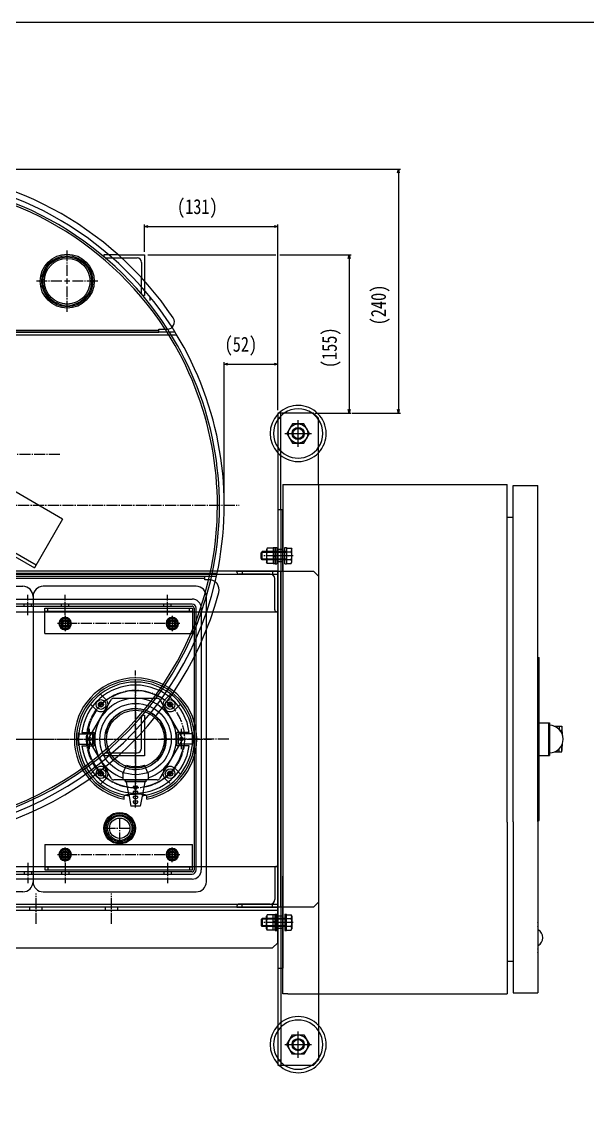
# Model space of a CAD drawing. Units: millimetres at full size. Extents: x -5218 to 5218, y -4308 to 3712.
# Drawn here: x -3191 to -2636, y 1910 to 2994 of the extents above; entities that cross this region are included whole.
import ezdxf
from ezdxf.enums import TextEntityAlignment as Align

# ---------------------------------------------------------------- set-up
doc = ezdxf.new("R2010")
doc.units = ezdxf.units.MM
doc.header["$LTSCALE"] = 1.2
doc.linetypes.add('CHAIN2', pattern=[12, 9, -1, 1, -1])
for name, color, linetype, lineweight in [('0-0_Defpoints', 3, 'Continuous', 9), ('0-1_01_外形線', 134, 'Continuous', 9), ('0-2_03_かくれ線', 5, 'Continuous', 9), ('0-3_04_中心線', 4, 'CHAIN2', 9), ('0-4_02_細線', 6, 'Continuous', 9), ('0-C_07_寸法線', 3, 'Continuous', 9)]:
    doc.layers.add(name, color=color, linetype=linetype, lineweight=lineweight)
doc.styles.add('ＭＳ ゴシック', font='')
doc.styles.get('ＭＳ ゴシック').set_extended_font_data('MS Gothic')

# ---------------------------------------------------------------- blocks, each defined once
blk = doc.blocks.new('U358')
at = {"layer": '0-3_04_中心線'}
for p, q in [((0, 2.4), (0, 12.968)), ((-12.968, 0), (-2.4, 0)), ((2.4, 0), (12.968, 0)), ((0, -12.968), (0, -2.4))]:
    blk.add_line(p, q, dxfattribs=at)
at = {"layer": '0-3_04_中心線', "linetype": 'Continuous'}
for p, q in [((-1.2, 0), (1.2, 0)), ((0, -1.2), (0, 1.2))]:
    blk.add_line(p, q, dxfattribs=at)
blk = doc.blocks.new('U359')
at = {"layer": '0-3_04_中心線'}
for p, q in [((0, 2.4), (0, 12.968)), ((-12.968, 0), (-2.4, 0)), ((2.4, 0), (12.968, 0)), ((0, -12.968), (0, -2.4))]:
    blk.add_line(p, q, dxfattribs=at)
at = {"layer": '0-3_04_中心線', "linetype": 'Continuous'}
for p, q in [((-1.2, 0), (1.2, 0)), ((0, -1.2), (0, 1.2))]:
    blk.add_line(p, q, dxfattribs=at)
blk = doc.blocks.new('U356')
at = {"layer": '0-3_04_中心線'}
for p, q in [((-9.5, 0), (-1.2, 0)), ((0, 1.2), (0, 9.5)), ((1.2, 0), (9.5, 0)), ((0, -9.5), (0, -1.2))]:
    blk.add_line(p, q, dxfattribs=at)
at = {"layer": '0-3_04_中心線', "linetype": 'Continuous'}
for p, q in [((-0.6, 0), (0.6, 0)), ((0, -0.6), (0, 0.6))]:
    blk.add_line(p, q, dxfattribs=at)
blk = doc.blocks.new('U357')
at = {"layer": '0-3_04_中心線'}
for p, q in [((-9.5, 0), (-1.2, 0)), ((0, 1.2), (0, 9.5)), ((1.2, 0), (9.5, 0)), ((0, -9.5), (0, -1.2))]:
    blk.add_line(p, q, dxfattribs=at)
at = {"layer": '0-3_04_中心線', "linetype": 'Continuous'}
for p, q in [((-0.6, 0), (0.6, 0)), ((0, -0.6), (0, 0.6))]:
    blk.add_line(p, q, dxfattribs=at)
blk = doc.blocks.new('U430')
at = {"layer": '0-3_04_中心線'}
for p, q in [((0, 5.3), (0, 30)), ((-30, 0), (-5.3, 0)), ((5.3, 0), (30, 0)), ((0, -30), (0, -5.3))]:
    blk.add_line(p, q, dxfattribs=at)
at = {"layer": '0-3_04_中心線', "linetype": 'Continuous'}
for p, q in [((-2.65, 0), (2.65, 0)), ((0, -2.65), (0, 2.65))]:
    blk.add_line(p, q, dxfattribs=at)
blk = doc.blocks.new('U429')
at = {"layer": '0-3_04_中心線'}
for p, q in [((0, 5.3), (0, 30)), ((-30, 0), (-5.3, 0)), ((5.3, 0), (30, 0)), ((0, -30), (0, -5.3))]:
    blk.add_line(p, q, dxfattribs=at)
at = {"layer": '0-3_04_中心線', "linetype": 'Continuous'}
for p, q in [((-2.65, 0), (2.65, 0)), ((0, -2.65), (0, 2.65))]:
    blk.add_line(p, q, dxfattribs=at)
blk = doc.blocks.new('_Open30')
at = {"layer": '0-C_07_寸法線'}
blk.add_line((0, 0), (-1, 0), dxfattribs=at)
blk.add_lwpolyline([(-1, 0.2679), (0, 0), (-1, -0.2679)], dxfattribs=at)

msp = doc.modelspace()

# ---------------------------------------------------------------- linework, layer by layer
at = {"layer": '0-0_Defpoints'}
msp.add_lwpolyline([(-863.131, -64.453), (-5217.573, -64.453), (-5217.573, 2993.589), (-863.131, 2993.589)], close=True, dxfattribs=at)
at = {"layer": '0-1_01_外形線'}
for p, q in [((-3093.84, 2762.142), (-3078.59, 2762.142)), ((-3074.09, 2757.642), (-3074.09, 2742.524)), ((-3041.219, 2689.194), (-3592.856, 2689.194)), ((-3039.393, 2686.194), (-3594.683, 2686.194)), ((-2940.538, 2609.692), (-2940.538, 2514.692)), ((-2905.538, 2609.692), (-2940.538, 2609.692)), ((-2940.538, 2604.692), (-2937.538, 2604.692)), ((-2937.538, 2514.692), (-2937.538, 2609.692)), ((-2905.538, 2609.692), (-2900.538, 2604.692)), ((-2900.538, 2539.692), (-2900.538, 2604.692)), ((-2935.538, 2539.692), (-2935.538, 2155.026)), ((-2935.538, 2539.692), (-2925.538, 2539.692)), ((-2925.538, 2539.692), (-2760.038, 2539.692)), ((-2760.038, 2539.692), (-2715.539, 2539.692)), ((-2715.539, 2208.232), (-2715.539, 2539.692)), ((-2709.539, 2538.692), (-2685.539, 2538.692)), ((-2709.539, 2208.337), (-2709.539, 2538.692)), ((-2685.539, 2208.756), (-2685.539, 2538.692)), ((-2940.538, 2514.692), (-2940.538, 2454.692)), ((-2715.539, 2507.692), (-2709.539, 2507.692)), ((-2956.618, 2472.792), (-2956.918, 2472.492)), ((-2956.918, 2466.892), (-2956.918, 2472.492)), ((-2955.718, 2473.692), (-2956.618, 2472.792)), ((-2955.718, 2465.692), (-2955.718, 2473.692)), ((-2951.618, 2473.692), (-2955.718, 2473.692)), ((-2951.618, 2475.942), (-2951.618, 2463.442)), ((-2945.118, 2473.445), (-2950.893, 2473.445)), ((-2945.118, 2477.392), (-2945.118, 2469.364)), ((-2943.118, 2477.392), (-2945.118, 2477.392)), ((-2945.118, 2477.198), (-2945.118, 2462.187)), ((-2943.118, 2461.692), (-2943.118, 2477.692)), ((-2943.118, 2477.692), (-2941.518, 2477.692)), ((-2943.118, 2477.392), (-2943.118, 2470.092)), ((-2941.518, 2477.692), (-2941.518, 2461.692)), ((-2956.618, 2466.592), (-2956.918, 2466.892)), ((-2955.718, 2465.692), (-2956.618, 2466.592)), ((-2951.618, 2465.692), (-2955.718, 2465.692)), ((-2945.118, 2465.94), (-2950.893, 2465.94)), ((-2943.118, 2470.092), (-2945.118, 2469.364)), ((-2943.118, 2469.292), (-2945.118, 2468.564)), ((-2945.118, 2468.564), (-2945.118, 2461.992)), ((-2945.118, 2461.992), (-2943.118, 2461.992)), ((-2943.118, 2469.292), (-2943.118, 2461.992)), ((-2943.118, 2461.692), (-2941.518, 2461.692)), ((-3740.538, 2451.692), (-2940.538, 2451.692)), ((-2945.538, 2454.692), (-2945.538, 2451.692)), ((-3745.538, 2439.692), (-3190.538, 2439.692)), ((-3020.538, 2439.692), (-3170.538, 2439.692)), ((-3180.538, 2429.692), (-3180.538, 2149.693)), ((-3180.538, 2429.692), (-3180.538, 2149.693)), ((-3010.538, 2149.693), (-3010.538, 2429.692)), ((-3151.925, 2408.192), (-3154.812, 2403.192)), ((-3146.151, 2408.192), (-3151.925, 2408.192)), ((-3143.265, 2403.192), (-3146.151, 2408.192)), ((-3046.925, 2408.192), (-3049.812, 2403.192)), ((-3041.152, 2408.192), (-3046.925, 2408.192)), ((-3038.265, 2403.192), (-3041.152, 2408.192)), ((-3149.263, 2398.192), (-3149.263, 2397.096)), ((-3148.813, 2398.192), (-3148.813, 2397.096)), ((-3146.151, 2398.192), (-3143.265, 2403.192)), ((-3044.263, 2398.192), (-3044.263, 2397.096)), ((-3043.813, 2398.192), (-3043.813, 2397.096)), ((-3041.152, 2398.192), (-3038.265, 2403.192)), ((-2685.539, 2369.692), (-2684.039, 2369.692)), ((-2684.039, 2209.693), (-2684.039, 2369.692)), ((-2684.039, 2305.692), (-2674.039, 2305.692)), ((-2675.039, 2305.692), (-2675.039, 2273.692)), ((-2674.039, 2305.692), (-2674.039, 2273.692)), ((-2669.427, 2302.38), (-2664.532, 2302.38)), ((-2664.532, 2302.38), (-2664.532, 2299.278)), ((-2663.693, 2298.365), (-2662.039, 2298.365)), ((-3136.317, 2294.692), (-3122.038, 2294.692)), ((-3136.219, 2295.692), (-3135.538, 2295.692)), ((-3132.638, 2296.192), (-3120.538, 2296.192)), ((-3122.038, 2284.692), (-3122.038, 2294.692)), ((-3120.538, 2283.192), (-3120.538, 2296.192)), ((-3027.438, 2296.192), (-3039.538, 2296.192)), ((-3039.538, 2283.192), (-3039.538, 2296.192)), ((-3038.038, 2284.692), (-3038.038, 2294.692)), ((-3023.76, 2294.692), (-3038.038, 2294.692)), ((-3023.858, 2295.692), (-3024.538, 2295.692)), ((-3136.317, 2284.692), (-3122.038, 2284.692)), ((-3136.219, 2283.692), (-3135.538, 2283.692)), ((-3132.638, 2283.192), (-3120.538, 2283.192)), ((-3027.438, 2283.192), (-3039.538, 2283.192)), ((-3023.76, 2284.692), (-3038.038, 2284.692)), ((-3023.858, 2283.692), (-3024.538, 2283.692)), ((-2669.427, 2277.005), (-2662.039, 2277.005)), ((-2664.532, 2277.005), (-2664.532, 2280.107)), ((-2662.039, 2277.005), (-2662.039, 2283.508)), ((-2684.039, 2273.692), (-2674.039, 2273.692)), ((-3091.038, 2230.709), (-3091.038, 2233.709)), ((-3087.038, 2235.323), (-3087.038, 2234.132)), ((-3086.727, 2235.364), (-3084.538, 2223.693)), ((-3077.628, 2233.41), (-3082.448, 2233.41)), ((-3073.35, 2235.364), (-3075.538, 2223.693)), ((-3073.038, 2235.323), (-3073.038, 2234.132)), ((-3069.038, 2230.709), (-3069.038, 2233.709)), ((-3075.538, 2223.693), (-3084.538, 2223.693)), ((-3077.628, 2228.59), (-3082.448, 2228.59)), ((-2715.539, 2208.232), (-2715.539, 2039.693)), ((-2709.539, 2208.337), (-2709.539, 2040.693)), ((-2685.539, 2209.693), (-2684.039, 2209.693)), ((-2685.539, 2208.756), (-2685.539, 2040.693)), ((-3151.925, 2181.193), (-3154.812, 2176.193)), ((-3146.151, 2181.193), (-3151.925, 2181.193)), ((-3143.265, 2176.193), (-3146.151, 2181.193)), ((-3046.925, 2181.193), (-3049.812, 2176.193)), ((-3041.152, 2181.193), (-3046.925, 2181.193)), ((-3038.265, 2176.193), (-3041.152, 2181.193)), ((-3149.263, 2171.193), (-3149.263, 2170.097)), ((-3148.813, 2171.193), (-3148.813, 2170.097)), ((-3146.151, 2171.193), (-3143.265, 2176.193)), ((-3044.263, 2171.193), (-3044.263, 2170.097)), ((-3043.813, 2171.193), (-3043.813, 2170.097)), ((-3041.152, 2171.193), (-3038.265, 2176.193)), ((-2935.538, 2039.693), (-2935.538, 2155.026)), ((-3170.538, 2139.693), (-3020.538, 2139.693)), ((-3740.538, 2127.693), (-2940.538, 2127.693)), ((-2945.538, 2124.693), (-2945.538, 2127.693)), ((-2940.538, 2124.693), (-2940.538, 2064.693)), ((-2935.538, 2124.693), (-2935.538, 2064.693)), ((-3740.538, 2121.693), (-2940.538, 2121.693)), ((-2955.718, 2113.693), (-2956.618, 2112.793)), ((-2955.718, 2113.693), (-2955.718, 2105.693)), ((-2951.618, 2113.693), (-2955.718, 2113.693)), ((-2951.618, 2103.443), (-2951.618, 2115.943)), ((-2945.118, 2113.445), (-2950.893, 2113.445)), ((-2945.118, 2110.821), (-2945.118, 2117.393)), ((-2945.118, 2117.393), (-2943.118, 2117.393)), ((-2945.118, 2102.187), (-2945.118, 2117.198)), ((-2943.118, 2117.693), (-2943.118, 2101.693)), ((-2943.118, 2117.693), (-2941.518, 2117.693)), ((-2943.118, 2110.093), (-2943.118, 2117.393)), ((-2941.518, 2101.693), (-2941.518, 2117.693)), ((-2956.618, 2112.793), (-2956.918, 2112.493)), ((-2956.918, 2112.493), (-2956.918, 2106.893)), ((-2956.618, 2106.593), (-2956.918, 2106.893)), ((-2955.718, 2105.693), (-2956.618, 2106.593)), ((-2951.618, 2105.693), (-2955.718, 2105.693)), ((-2945.118, 2105.94), (-2950.893, 2105.94)), ((-2943.118, 2110.093), (-2945.118, 2110.821)), ((-2945.118, 2101.993), (-2945.118, 2110.021)), ((-2943.118, 2109.293), (-2945.118, 2110.021)), ((-2943.118, 2101.993), (-2943.118, 2109.293)), ((-2685.039, 2085.693), (-2685.039, 2103.693)), ((-2943.118, 2101.993), (-2945.118, 2101.993)), ((-2943.118, 2101.693), (-2941.518, 2101.693)), ((-2715.539, 2071.693), (-2709.539, 2071.693)), ((-2940.538, 2064.693), (-2940.538, 1969.693)), ((-2940.538, 2064.693), (-2935.538, 2064.693)), ((-2937.538, 2064.693), (-2937.538, 1969.693)), ((-2930.538, 2039.693), (-2935.538, 2039.693)), ((-2930.538, 2039.693), (-2715.539, 2039.693)), ((-2900.538, 2039.693), (-2900.538, 1974.693)), ((-2709.539, 2040.693), (-2685.539, 2040.693)), ((-2940.538, 1974.693), (-2937.538, 1974.693)), ((-2905.538, 1969.693), (-2900.538, 1974.693)), ((-2940.538, 1969.693), (-2905.538, 1969.693))]:
    msp.add_line(p, q, dxfattribs=at)
for points in [[(-3097.016, 2765.142), (-3071.09, 2765.142), (-3071.09, 2739.216)], [(-3577.038, 2689.194), (-3057.038, 2689.194), (-3057.038, 2692.194), (-3048.842, 2692.194)], [(-2935.538, 2454.692), (-2935.538, 2514.692), (-2940.538, 2514.692)], [(-2945.118, 2477.198), (-2950.893, 2477.198), (-2951.618, 2475.942)], [(-2945.118, 2462.187), (-2950.893, 2462.187), (-2951.618, 2463.442)], [(-3007.99, 2446.173), (-3012.038, 2446.173), (-3012.038, 2449.173), (-3622.038, 2449.173), (-3622.038, 2446.173)], [(-3190.538, 2139.693), (-3745.538, 2139.693), (-3745.538, 2439.692)], [(-3154.812, 2403.192), (-3151.925, 2398.192), (-3146.151, 2398.192)], [(-3049.812, 2403.192), (-3046.925, 2398.192), (-3041.152, 2398.192)], [(-2664.532, 2302.38), (-2662.039, 2302.38), (-2662.039, 2295.877)], [(-3091.038, 2233.709), (-3090.986, 2233.942), (-3090.853, 2234.152), (-3090.673, 2234.331), (-3090.473, 2234.473), (-3090.262, 2234.586), (-3090.044, 2234.68), (-3089.82, 2234.762), (-3089.591, 2234.835), (-3089.359, 2234.899), (-3089.125, 2234.957), (-3088.888, 2235.009), (-3088.651, 2235.057), (-3088.413, 2235.102), (-3088.175, 2235.145), (-3087.936, 2235.186), (-3087.698, 2235.225), (-3087.459, 2235.263), (-3087.22, 2235.298), (-3086.982, 2235.331), (-3086.743, 2235.362), (-3086.504, 2235.391), (-3086.264, 2235.419), (-3086.025, 2235.445), (-3085.785, 2235.47), (-3085.546, 2235.492), (-3085.306, 2235.514), (-3085.067, 2235.533), (-3084.827, 2235.551), (-3084.587, 2235.568), (-3084.347, 2235.584), (-3084.107, 2235.598), (-3083.867, 2235.611), (-3083.627, 2235.623), (-3083.386, 2235.634), (-3083.146, 2235.643), (-3082.906, 2235.652), (-3082.666, 2235.659), (-3082.425, 2235.666), (-3082.185, 2235.672)], [(-3082.185, 2235.672), (-3081.944, 2235.677), (-3081.704, 2235.681), (-3081.464, 2235.684), (-3081.223, 2235.687), (-3080.983, 2235.689), (-3080.742, 2235.691), (-3080.502, 2235.692), (-3080.261, 2235.692), (-3080.021, 2235.693)], [(-3077.892, 2235.672), (-3078.132, 2235.677), (-3078.373, 2235.681), (-3078.613, 2235.684), (-3078.853, 2235.687), (-3079.094, 2235.689), (-3079.334, 2235.691), (-3079.575, 2235.692), (-3079.815, 2235.692), (-3080.055, 2235.693)], [(-3069.038, 2233.709), (-3069.09, 2233.942), (-3069.224, 2234.152), (-3069.404, 2234.331), (-3069.603, 2234.473), (-3069.814, 2234.586), (-3070.033, 2234.68), (-3070.257, 2234.762), (-3070.485, 2234.835), (-3070.717, 2234.899), (-3070.952, 2234.957), (-3071.188, 2235.009), (-3071.426, 2235.057), (-3071.664, 2235.102), (-3071.902, 2235.145), (-3072.14, 2235.186), (-3072.379, 2235.225), (-3072.617, 2235.263), (-3072.856, 2235.298), (-3073.095, 2235.331), (-3073.334, 2235.362), (-3073.573, 2235.391), (-3073.812, 2235.419), (-3074.052, 2235.445), (-3074.291, 2235.47), (-3074.531, 2235.492), (-3074.77, 2235.514), (-3075.01, 2235.533), (-3075.25, 2235.551), (-3075.49, 2235.568), (-3075.73, 2235.584), (-3075.97, 2235.598), (-3076.21, 2235.611), (-3076.45, 2235.623), (-3076.69, 2235.634), (-3076.93, 2235.643), (-3077.171, 2235.652), (-3077.411, 2235.659), (-3077.651, 2235.666), (-3077.892, 2235.672)], [(-3154.812, 2176.193), (-3151.925, 2171.193), (-3146.151, 2171.193)], [(-3049.812, 2176.193), (-3046.925, 2171.193), (-3041.152, 2171.193)], [(-2945.118, 2117.198), (-2950.893, 2117.198), (-2951.618, 2115.943)], [(-2945.118, 2102.187), (-2950.893, 2102.187), (-2951.618, 2103.443)]]:
    msp.add_lwpolyline(points, dxfattribs=at)
for points in [[(-2926.023, 2599.192), (-2931.508, 2589.692), (-2926.023, 2580.192), (-2915.054, 2580.192), (-2909.569, 2589.692), (-2915.054, 2599.192)], [(-3740.538, 2414.692), (-2940.538, 2414.692), (-2940.538, 2454.692), (-3740.538, 2454.692)], [(-2900.538, 2449.692), (-2900.538, 2129.693), (-2905.538, 2124.693), (-2940.538, 2124.693), (-2940.538, 2454.692), (-2905.538, 2454.692)], [(-3740.538, 2164.693), (-2940.538, 2164.693), (-2940.538, 2124.693), (-3740.538, 2124.693)], [(-3735.538, 2084.693), (-2945.538, 2084.693), (-2940.538, 2089.693), (-2940.538, 2124.693), (-3740.538, 2124.693), (-3740.538, 2089.693)], [(-2926.023, 1980.193), (-2931.508, 1989.693), (-2926.023, 1999.193), (-2915.054, 1999.193), (-2909.569, 1989.693), (-2915.054, 1980.193)]]:
    msp.add_lwpolyline(points, close=True, dxfattribs=at)
for centre, radius in [((-3147.038, 2739.194), 26.5), ((-3147.038, 2739.194), 22.422), ((-2920.538, 2589.692), 9.5), ((-2920.538, 2589.692), 6), ((-2920.538, 2589.692), 5.053), ((-3149.038, 2403.192), 5), ((-3149.038, 2403.192), 3), ((-3044.038, 2403.192), 5), ((-3044.038, 2403.192), 3), ((-3149.038, 2403.192), 2.458), ((-3044.038, 2403.192), 2.458), ((-3125.038, 2289.692), 1.75), ((-3035.038, 2289.692), 1.75), ((-3149.038, 2176.193), 5), ((-3149.038, 2176.193), 3), ((-3149.038, 2176.193), 2.458), ((-3044.038, 2176.193), 5), ((-3044.038, 2176.193), 3), ((-3044.038, 2176.193), 2.458), ((-2920.538, 1989.693), 9.5), ((-2920.538, 1989.693), 6), ((-2920.538, 1989.693), 5.053)]:
    msp.add_circle(centre, radius, dxfattribs=at)
for centre, radius, start, end in [((-3317.038, 2519.194), 330, 33.86759, 146.13241), ((-3078.59, 2757.642), 4.5, 0, 90), ((-3048.842, 2699.194), 7, 270, 33.86759), ((-3317.038, 2519.194), 317.319, 32.39398, 33.0378), ((-3317.038, 2519.194), 319.319, 32.16658, 32.80532), ((-3317.038, 2519.194), 324, 349.18729, 32.6405), ((-2920.538, 2589.692), 27.518, 316.61816, 133.38184), ((-2920.538, 2589.692), 24.18, 55.80392, 124.19608), ((-2920.538, 2589.692), 27.518, 136.61816, 223.38184), ((-2920.538, 2589.692), 24.18, 145.80392, 214.19608), ((-2920.538, 2589.692), 24.18, 325.80392, 34.19608), ((-2941.541, 2469.692), 10.076, 158.13461, 201.86539), ((-2947.643, 2475.321), 3.753, 150.00001, 209.99999), ((-2947.643, 2464.063), 3.753, 150.00001, 209.99999), ((-3190.538, 2429.692), 10, 0, 90), ((-3170.538, 2429.692), 10, 90, 180), ((-3020.538, 2429.692), 10, 0, 90), ((-3007.99, 2436.173), 10, 344.96702, 90), ((-3317.038, 2519.173), 330, 195.03298, 344.96702), ((-3149.038, 2403.192), 6.1, 272.11385, 267.88615), ((-3044.038, 2403.192), 6.1, 272.11385, 267.88615), ((-3149.038, 2403.192), 6, 267.88615, 272.1491), ((-3044.038, 2403.192), 6, 267.88615, 272.1491), ((-3080.038, 2289.692), 60, 280.56398, 259.43602), ((-3080.038, 2289.692), 58, 280.93266, 259.06734), ((-3080.038, 2289.692), 53, 7.04458, 172.95542), ((-2674.039, 2289.692), 13.5, 270, 90), ((-2742.031, 2289.692), 80.992, 2.81076, 9.01289), ((-3080.038, 2289.692), 56.5, 173.904, 186.096), ((-3080.038, 2289.692), 56.5, 353.904, 6.096), ((-3080.038, 2289.692), 53, 187.04458, 352.95542), ((-2742.031, 2289.692), 80.992, 350.98711, 357.18924), ((-3080.038, 2289.692), 56, 259.55791, 263.39147), ((-3080.038, 2233.41), 2.41, 180, 0), ((-3080.038, 2289.692), 56, 276.60853, 280.44209), ((-3080.038, 2228.59), 2.41, 180, 0), ((-3149.038, 2176.193), 6.1, 272.11385, 267.88615), ((-3044.038, 2176.193), 6.1, 272.11385, 267.88615), ((-3149.038, 2176.193), 6, 267.88615, 272.1491), ((-3044.038, 2176.193), 6, 267.88615, 272.1491), ((-3190.538, 2149.693), 10, 270, 0), ((-3170.538, 2149.693), 10, 180, 270), ((-3020.538, 2149.693), 10, 270, 0), ((-2941.541, 2109.693), 10.076, 158.13461, 201.86539), ((-2947.643, 2115.322), 3.753, 150.00001, 209.99999), ((-2947.643, 2104.063), 3.753, 150.00001, 209.99999), ((-2689.289, 2107.693), 4.25, 331.92751, 28.07249), ((-2689.539, 2094.693), 9, 300, 60), ((-2689.289, 2081.693), 4.25, 331.92751, 28.07249), ((-2920.538, 1989.693), 27.518, 136.61816, 223.38184), ((-2920.538, 1989.693), 27.518, 226.61816, 43.38184), ((-2920.538, 1989.693), 24.18, 145.80392, 214.19608), ((-2920.538, 1989.693), 24.18, 325.80392, 34.19608), ((-2920.538, 1989.693), 24.18, 235.80392, 304.19608)]:
    msp.add_arc(centre, radius, start, end, dxfattribs=at)
at = {"layer": '0-2_03_かくれ線'}
for p, q in [((-3109.09, 2762.142), (-3093.84, 2762.142)), ((-3074.09, 2727.142), (-3074.09, 2742.524)), ((-3066.09, 2724.136), (-3066.09, 2720.142)), ((-3057.038, 2690.694), (-3577.038, 2690.694)), ((-3151.682, 2505.599), (-3215.502, 2542.446)), ((-2900.538, 2539.692), (-2900.538, 2039.693)), ((-2940.538, 2514.692), (-2940.538, 2064.693)), ((-2937.538, 2514.692), (-2937.538, 2064.693)), ((-3151.682, 2505.599), (-3179.285, 2457.789)), ((-3243.105, 2494.636), (-3179.285, 2457.789)), ((-3240.56, 2497.249), (-3177.518, 2460.851)), ((-2931.918, 2473.692), (-2951.618, 2473.692)), ((-2931.918, 2472.942), (-2951.618, 2472.942)), ((-2935.538, 2475.692), (-2940.538, 2475.692)), ((-2933.518, 2461.692), (-2933.518, 2477.692)), ((-2933.518, 2477.692), (-2931.918, 2477.692)), ((-2931.918, 2477.692), (-2931.918, 2461.692)), ((-2931.918, 2477.198), (-2931.918, 2462.187)), ((-2931.918, 2477.198), (-2927.314, 2477.198)), ((-2931.918, 2473.445), (-2927.314, 2473.445)), ((-2927.314, 2477.198), (-2926.618, 2475.992)), ((-2926.618, 2463.392), (-2926.618, 2475.992)), ((-2931.918, 2466.442), (-2951.618, 2466.442)), ((-2931.918, 2465.692), (-2951.618, 2465.692)), ((-2935.538, 2463.692), (-2940.538, 2463.692)), ((-2933.518, 2461.692), (-2931.918, 2461.692)), ((-2931.918, 2465.94), (-2927.314, 2465.94)), ((-2931.918, 2462.187), (-2927.314, 2462.187)), ((-2927.314, 2462.187), (-2926.618, 2463.392)), ((-3000.041, 2452.194), (-3501.462, 2452.194)), ((-3000.69, 2449.194), (-3500.968, 2449.161)), ((-2948.038, 2451.692), (-2978.538, 2451.692)), ((-2975.538, 2454.692), (-2975.538, 2451.692)), ((-2940.538, 2454.692), (-2940.538, 2124.693)), ((-2937.538, 2124.693), (-2937.538, 2454.692)), ((-2935.538, 2454.692), (-2935.538, 2124.693)), ((-3622.038, 2447.673), (-3012.038, 2447.673)), ((-2943.538, 2416.692), (-2943.538, 2447.192)), ((-3189.138, 2420.192), (-3189.138, 2422.192)), ((-3181.938, 2420.192), (-3181.938, 2422.192)), ((-3169.038, 2393.192), (-3169.038, 2418.192)), ((-3169.038, 2418.192), (-3024.038, 2418.192)), ((-3166.038, 2415.192), (-3166.038, 2418.192)), ((-3152.638, 2420.192), (-3152.638, 2422.192)), ((-3152.638, 2420.192), (-3152.638, 2422.192)), ((-3145.438, 2420.192), (-3145.438, 2422.192)), ((-3145.438, 2420.192), (-3145.438, 2422.192)), ((-3052.138, 2420.192), (-3052.138, 2422.192)), ((-3044.938, 2420.192), (-3044.938, 2422.192)), ((-3027.038, 2415.192), (-3027.038, 2418.192)), ((-3024.038, 2418.192), (-3024.038, 2393.192)), ((-3022.538, 2418.192), (-3022.538, 2161.193)), ((-3020.538, 2161.193), (-3020.538, 2418.192)), ((-3015.538, 2418.192), (-3015.538, 2161.193)), ((-3169.038, 2415.192), (-3024.038, 2415.192)), ((-2940.538, 2414.692), (-2941.538, 2414.692)), ((-3169.038, 2393.192), (-3024.038, 2393.192)), ((-3109.03, 2328.583), (-3114.376, 2333.93)), ((-3051.047, 2328.583), (-3045.701, 2333.93)), ((-3125.36, 2291.192), (-3103.998, 2328.192)), ((-3118.929, 2318.684), (-3124.275, 2324.03)), ((-3111.429, 2323.634), (-3116.529, 2323.634)), ((-3113.979, 2326.184), (-3113.979, 2321.084)), ((-3101.4, 2329.692), (-3058.676, 2329.692)), ((-3056.078, 2328.192), (-3034.716, 2291.192)), ((-3048.647, 2323.634), (-3043.547, 2323.634)), ((-3046.097, 2326.184), (-3046.097, 2321.084)), ((-3041.147, 2318.684), (-3035.801, 2324.03)), ((-3074.09, 2280.747), (-3074.09, 2311.247)), ((-3072.09, 2313.247), (-3071.09, 2313.247)), ((-3103.998, 2251.192), (-3125.36, 2288.192)), ((-3034.716, 2288.192), (-3056.078, 2251.192)), ((-3109.09, 2276.247), (-3078.59, 2276.247)), ((-3118.929, 2260.701), (-3124.275, 2255.355)), ((-3111.429, 2255.751), (-3116.529, 2255.751)), ((-3113.979, 2253.201), (-3113.979, 2258.301)), ((-3092.538, 2255.932), (-3088.862, 2264.175)), ((-3092.538, 2255.932), (-3092.538, 2250.692)), ((-3067.538, 2255.932), (-3071.214, 2264.175)), ((-3067.538, 2255.932), (-3067.538, 2250.692)), ((-3043.547, 2255.751), (-3048.647, 2255.751)), ((-3046.097, 2258.301), (-3046.097, 2253.201)), ((-3041.147, 2260.701), (-3035.801, 2255.355)), ((-3109.03, 2250.802), (-3114.376, 2245.455)), ((-3058.676, 2249.692), (-3101.4, 2249.692)), ((-3091.538, 2249.692), (-3068.538, 2249.692)), ((-3090.038, 2249.692), (-3090.038, 2247.693)), ((-3070.038, 2247.693), (-3090.038, 2247.693)), ((-3086.727, 2235.364), (-3089.038, 2247.693)), ((-3071.038, 2247.693), (-3073.35, 2235.364)), ((-3070.038, 2249.692), (-3070.038, 2247.693)), ((-3051.047, 2250.802), (-3046.543, 2246.298)), ((-3077.628, 2243.051), (-3082.448, 2243.051)), ((-3077.628, 2238.231), (-3082.448, 2238.231)), ((-3169.038, 2186.193), (-3169.038, 2161.193)), ((-3169.038, 2186.193), (-3024.038, 2186.193)), ((-3024.038, 2161.193), (-3024.038, 2186.193)), ((-3415.538, 2157.193), (-3024.538, 2157.193)), ((-3189.138, 2159.193), (-3189.138, 2157.193)), ((-3181.938, 2159.193), (-3181.938, 2157.193)), ((-3169.038, 2164.193), (-3024.038, 2164.193)), ((-3169.038, 2161.193), (-3024.038, 2161.193)), ((-3166.038, 2164.193), (-3166.038, 2161.193)), ((-3152.638, 2159.193), (-3152.638, 2157.193)), ((-3152.638, 2159.193), (-3152.638, 2157.193)), ((-3145.438, 2159.193), (-3145.438, 2157.193)), ((-3145.438, 2159.193), (-3145.438, 2157.193)), ((-3052.138, 2159.193), (-3052.138, 2157.193)), ((-3044.938, 2159.193), (-3044.938, 2157.193)), ((-3027.038, 2164.193), (-3027.038, 2161.193)), ((-2943.538, 2162.693), (-2943.538, 2132.193)), ((-2940.538, 2164.693), (-2941.538, 2164.693)), ((-3183.538, 2121.693), (-3183.538, 2124.693)), ((-3171.538, 2121.693), (-3171.538, 2124.693)), ((-3109.538, 2121.693), (-3109.538, 2124.693)), ((-3097.538, 2121.693), (-3097.538, 2124.693)), ((-2948.038, 2127.693), (-2978.538, 2127.693)), ((-2975.538, 2124.693), (-2975.538, 2127.693)), ((-2931.918, 2113.693), (-2951.618, 2113.693)), ((-2935.538, 2115.693), (-2940.538, 2115.693)), ((-2933.518, 2117.693), (-2933.518, 2101.693)), ((-2933.518, 2117.693), (-2931.918, 2117.693)), ((-2931.918, 2101.693), (-2931.918, 2117.693)), ((-2931.918, 2102.187), (-2931.918, 2117.198)), ((-2931.918, 2117.198), (-2927.314, 2117.198)), ((-2931.918, 2113.445), (-2927.314, 2113.445)), ((-2927.314, 2117.198), (-2926.618, 2115.993)), ((-2926.618, 2115.993), (-2926.618, 2103.393)), ((-2931.918, 2112.943), (-2951.618, 2112.943)), ((-2931.918, 2106.443), (-2951.618, 2106.443)), ((-2931.918, 2105.693), (-2951.618, 2105.693)), ((-2935.538, 2103.693), (-2940.538, 2103.693)), ((-2931.918, 2105.94), (-2927.314, 2105.94)), ((-2927.314, 2102.187), (-2926.618, 2103.393)), ((-2933.518, 2101.693), (-2931.918, 2101.693)), ((-2931.918, 2102.187), (-2927.314, 2102.187))]:
    msp.add_line(p, q, dxfattribs=at)
for points in [[(-3097.016, 2765.142), (-3111.09, 2765.142), (-3111.09, 2764.142)], [(-3071.09, 2739.216), (-3071.09, 2725.142), (-3072.09, 2725.142)], [(-2980.538, 2453.692), (-2980.538, 2454.692), (-2940.538, 2454.692), (-2940.538, 2414.692)], [(-3024.538, 2152.193), (-3415.538, 2152.193), (-3415.538, 2427.192), (-3024.538, 2427.192)], [(-3024.538, 2422.192), (-3415.538, 2422.192), (-3415.538, 2420.192), (-3024.538, 2420.192)], [(-3071.09, 2313.247), (-3071.09, 2273.247), (-3111.09, 2273.247), (-3111.09, 2274.247)], [(-3024.538, 2159.193), (-3415.538, 2159.193), (-3415.538, 2157.193)], [(-2980.538, 2125.693), (-2980.538, 2124.693), (-2940.538, 2124.693), (-2940.538, 2164.693)]]:
    msp.add_lwpolyline(points, dxfattribs=at)
for centre, radius in [((-3147.038, 2739.194), 25), ((-2920.538, 2589.692), 6), ((-3149.038, 2403.192), 3.6), ((-3149.038, 2403.192), 3.5), ((-3044.038, 2403.192), 3.6), ((-3044.038, 2403.192), 3.5), ((-3149.038, 2403.192), 2.458), ((-3044.038, 2403.192), 2.458), ((-3113.979, 2323.634), 4.75), ((-3113.979, 2323.634), 2.5), ((-3113.979, 2323.634), 2.5), ((-3113.979, 2323.634), 2), ((-3113.979, 2323.634), 2), ((-3080.038, 2289.692), 35), ((-3080.038, 2289.692), 30), ((-3080.038, 2289.692), 30), ((-3046.097, 2323.634), 4.75), ((-3046.097, 2323.634), 2.5), ((-3046.097, 2323.634), 2.5), ((-3046.097, 2323.634), 2), ((-3046.097, 2323.634), 2), ((-3080.038, 2289.692), 28.328), ((-3113.979, 2255.751), 4.75), ((-3113.979, 2255.751), 2.5), ((-3113.979, 2255.751), 2.5), ((-3113.979, 2255.751), 2), ((-3113.979, 2255.751), 2), ((-3046.097, 2255.751), 4.75), ((-3046.097, 2255.751), 2.5), ((-3046.097, 2255.751), 2.5), ((-3046.097, 2255.751), 2), ((-3046.097, 2255.751), 2), ((-3095.538, 2202.193), 15.5), ((-3095.538, 2202.193), 14.5), ((-3095.538, 2202.193), 13.2), ((-3095.538, 2202.193), 12), ((-3095.538, 2202.193), 10), ((-3149.038, 2176.193), 3.6), ((-3149.038, 2176.193), 3.5), ((-3149.038, 2176.193), 2.458), ((-3044.038, 2176.193), 3.6), ((-3044.038, 2176.193), 3.5), ((-3044.038, 2176.193), 2.458), ((-2920.538, 1989.693), 6)]:
    msp.add_circle(centre, radius, dxfattribs=at)
for centre, radius, start, end in [((-3317.038, 2519.194), 324, 32.6405, 147.37005), ((-3317.038, 2519.194), 319.319, 32.80532, 147.19468), ((-3317.038, 2519.194), 317.319, 33.0378, 146.9622), ((-3109.09, 2764.142), 2, 180, 270), ((-3072.09, 2727.142), 2, 180, 270), ((-3317.038, 2519.194), 317.319, 348.95681, 32.39398), ((-3317.038, 2519.194), 319.319, 349.02683, 32.16658), ((-2920.538, 2589.692), 27.518, 133.38184, 136.61816), ((-2920.538, 2589.692), 24.18, 124.19608, 145.80392), ((-2920.538, 2589.692), 24.18, 34.19608, 55.80392), ((-2920.538, 2589.692), 24.18, 214.19608, 325.80392), ((-2920.538, 2589.692), 27.518, 223.38184, 316.61816), ((-2930.564, 2475.321), 3.753, 330.00001, 29.99999), ((-2937.083, 2469.692), 10.465, 338.98558, 21.01442), ((-3317.038, 2519.194), 324, 188.74896, 349.18729), ((-3317.038, 2519.194), 319.319, 188.87824, 349.02683), ((-3317.038, 2519.194), 317.319, 189.04728, 348.95681), ((-2930.564, 2464.063), 3.753, 330.00001, 29.99999), ((-2978.538, 2453.692), 2, 180, 270), ((-2948.038, 2447.192), 4.5, 0, 90), ((-3024.538, 2418.192), 9, 0, 90), ((-3024.538, 2418.192), 4, 0, 90), ((-3024.538, 2418.192), 2, 0, 90), ((-2941.538, 2416.692), 2, 180, 270), ((-3080.038, 2289.692), 56, 280.44209, 259.55791), ((-3080.038, 2289.692), 47.5, 53.38552, 126.61448), ((-3080.038, 2289.692), 40, 288.20996, 251.79001), ((-3113.979, 2323.634), 7, 225, 45), ((-3080.038, 2289.692), 29.807, 260, 170), ((-3101.4, 2326.692), 3, 90, 150), ((-3058.676, 2326.692), 3, 30, 90), ((-3046.097, 2323.634), 7, 135, 315), ((-3080.038, 2289.692), 47.5, 143.38552, 216.61448), ((-3072.082, 2311.239), 2.008, 90.23216, 179.76784), ((-3122.762, 2289.692), 3, 150, 210), ((-3037.314, 2289.692), 3, 330, 30), ((-3080.038, 2289.692), 47.5, 188.38552, 261.61448), ((-3109.082, 2274.239), 2.008, 90.23216, 179.76784), ((-3078.59, 2280.747), 4.5, 270, 0), ((-3080.038, 2289.692), 47.5, 278.38552, 351.61448), ((-3113.979, 2255.751), 7, 315, 135), ((-3080.038, 2289.692), 27, 250.9245, 289.0755), ((-3046.097, 2255.751), 7, 45, 225), ((-3101.4, 2252.692), 3, 210, 270), ((-3091.538, 2250.692), 1, 180, 270), ((-3068.538, 2250.692), 1, 270, 0), ((-3058.676, 2252.692), 3, 270, 330), ((-3080.038, 2243.051), 2.41, 180, 0), ((-3080.038, 2238.231), 2.41, 180, 0), ((-3024.538, 2161.193), 9, 270, 0), ((-3024.538, 2161.193), 4, 270, 0), ((-3024.538, 2161.193), 2, 270, 0), ((-2941.538, 2162.693), 2, 90, 180), ((-2978.538, 2125.693), 2, 90, 180), ((-2948.038, 2132.193), 4.5, 270, 0), ((-2930.564, 2115.322), 3.753, 330.00001, 29.99999), ((-2937.083, 2109.693), 10.465, 338.98558, 21.01442), ((-2930.564, 2104.063), 3.753, 330.00001, 29.99999), ((-2920.538, 1989.693), 27.518, 43.38184, 136.61816), ((-2920.538, 1989.693), 24.18, 34.19608, 145.80392), ((-2920.538, 1989.693), 24.18, 214.19608, 235.80392), ((-2920.538, 1989.693), 24.18, 304.19608, 325.80392), ((-2920.538, 1989.693), 27.518, 223.38184, 226.61816)]:
    msp.add_arc(centre, radius, start, end, dxfattribs=at)
at = {"layer": '0-3_04_中心線'}
for p, q in [((-3154.262, 2569.194), (-3479.814, 2569.194)), ((-3655.806, 2519.194), (-2978.27, 2519.194)), ((-2926.618, 2469.692), (-2956.918, 2469.692)), ((-2925.538, 2469.692), (-2950.538, 2469.692)), ((-3185.538, 2411.192), (-3185.538, 2431.192)), ((-3149.038, 2411.192), (-3149.038, 2431.192)), ((-3149.038, 2411.192), (-3149.038, 2431.192)), ((-3048.538, 2411.192), (-3048.538, 2431.192)), ((-3149.038, 2410.692), (-3149.038, 2395.692)), ((-3149.038, 2410.692), (-3149.038, 2395.692)), ((-3149.038, 2409.292), (-3149.038, 2397.092)), ((-3044.038, 2410.692), (-3044.038, 2395.692)), ((-3044.038, 2410.692), (-3044.038, 2395.692)), ((-3044.038, 2409.292), (-3044.038, 2397.092)), ((-3036.538, 2403.192), (-3156.538, 2403.192)), ((-3036.538, 2403.192), (-3156.538, 2403.192)), ((-3142.938, 2403.192), (-3155.138, 2403.192)), ((-3037.938, 2403.192), (-3050.138, 2403.192)), ((-3080.038, 2222.416), (-3080.038, 2356.969)), ((-3080.038, 2345.192), (-3080.038, 2234.193)), ((-3125.038, 2279.692), (-3125.038, 2299.692)), ((-3035.038, 2279.692), (-3035.038, 2299.692)), ((-3754.038, 2289.692), (-3170.538, 2289.692)), ((-3415.538, 2289.692), (-3015.538, 2289.692)), ((-3185.538, 2289.692), (-3005.538, 2289.692)), ((-3144.586, 2289.692), (-3015.491, 2289.692)), ((-2988.538, 2289.692), (-3054.538, 2289.692)), ((-3095.538, 2187.193), (-3095.538, 2217.193)), ((-3110.538, 2202.193), (-3080.538, 2202.193)), ((-3149.038, 2168.693), (-3149.038, 2183.693)), ((-3149.038, 2168.693), (-3149.038, 2183.693)), ((-3149.038, 2182.293), (-3149.038, 2170.093)), ((-3044.038, 2168.693), (-3044.038, 2183.693)), ((-3044.038, 2168.693), (-3044.038, 2183.693)), ((-3044.038, 2182.293), (-3044.038, 2170.093)), ((-3185.538, 2168.193), (-3185.538, 2148.193)), ((-3036.538, 2176.193), (-3156.538, 2176.193)), ((-3036.538, 2176.193), (-3156.538, 2176.193)), ((-3142.938, 2176.193), (-3155.138, 2176.193)), ((-3149.038, 2168.193), (-3149.038, 2148.193)), ((-3149.038, 2168.193), (-3149.038, 2148.193)), ((-3037.938, 2176.193), (-3050.138, 2176.193)), ((-3048.538, 2168.193), (-3048.538, 2148.193)), ((-3177.538, 2108.193), (-3177.538, 2138.193)), ((-3103.538, 2108.193), (-3103.538, 2138.193)), ((-2926.618, 2109.693), (-2956.918, 2109.693)), ((-2925.538, 2109.693), (-2950.538, 2109.693))]:
    msp.add_line(p, q, dxfattribs=at)
msp.add_circle((-3080.038, 2289.692), 48, dxfattribs=at)
at = {"layer": '0-4_02_細線'}
for p, q in [((-2951.618, 2472.942), (-2956.468, 2472.942)), ((-2951.618, 2466.442), (-2956.468, 2466.442)), ((-2951.618, 2112.943), (-2956.468, 2112.943)), ((-2951.618, 2106.443), (-2956.468, 2106.443))]:
    msp.add_line(p, q, dxfattribs=at)
msp.add_circle((-3147.038, 2739.194), 23.901, dxfattribs=at)
at = {"layer": '0-C_07_寸法線'}
for p, q in [((-3314.038, 2849.194), (-2820.247, 2849.194)), ((-2822.247, 2845.694), (-2822.247, 2613.192)), ((-3071.09, 2768.142), (-3071.09, 2794.873)), ((-3067.59, 2792.873), (-2944.038, 2792.873)), ((-2940.538, 2612.692), (-2940.538, 2794.873)), ((-3068.09, 2765.142), (-2942.413, 2765.142)), ((-2938.663, 2765.142), (-2868.404, 2765.142)), ((-2870.404, 2761.642), (-2870.404, 2613.192)), ((-2993.038, 2522.194), (-2993.038, 2659.711)), ((-2989.538, 2657.711), (-2944.038, 2657.711)), ((-2940.538, 2612.692), (-2940.538, 2659.711)), ((-2903.948, 2609.692), (-2868.404, 2609.692)), ((-2867.404, 2609.692), (-2820.247, 2609.692))]:
    msp.add_line(p, q, dxfattribs=at)

# ---------------------------------------------------------------- block references
at = {"layer": '0-3_04_中心線', "rotation": 90}
for name in ['U430', 'U429']:
    msp.add_blockref(name, (-3147.038, 2739.194), dxfattribs=at)
at = {"layer": '0-3_04_中心線'}
for name, p in [('U358', (-2920.538, 2589.692)), ('U356', (-2920.538, 2589.692)), ('U359', (-2920.538, 1989.693)), ('U357', (-2920.538, 1989.693))]:
    msp.add_blockref(name, p, dxfattribs=at)
at = {"layer": '0-C_07_寸法線', "xscale": 3.5, "yscale": 3.5}
for p, rotation in [((-2822.247, 2849.194), 90), ((-3071.09, 2792.873), 180), ((-2870.404, 2765.142), 90), ((-2993.038, 2657.711), 180), ((-2870.404, 2609.692), 270), ((-2822.247, 2609.692), 270)]:
    msp.add_blockref('_Open30', p, dxfattribs=dict(at, rotation=rotation))
for p in [(-2940.538, 2792.873), (-2940.538, 2657.711)]:
    msp.add_blockref('_Open30', p, dxfattribs=at)

# ---------------------------------------------------------------- texts
at = {"layer": '0-2_03_かくれ線', "style": 'ＭＳ ゴシック'}
for p in [(-2928.094, 2469.012), (-2928.094, 2111.373)]:
    msp.add_text('M8-25', height=0.7331, rotation=180, dxfattribs=at).set_placement(p, align=Align.BOTTOM_LEFT)
at = {"layer": '0-C_07_寸法線', "color": 134, "style": 'ＭＳ ゴシック', "width": 0.8}
for s, p in [('(131)', (-3039.338, 2800.739)), ('(52)', (-2992.693, 2665.577))]:
    msp.add_text(s, height=14.66, dxfattribs=at).set_placement(p, align=Align.BOTTOM_LEFT)
for s, p in [('(240)', (-2830.114, 2695.919)), ('(155)', (-2878.271, 2653.893))]:
    msp.add_text(s, height=14.66, rotation=90, dxfattribs=at).set_placement(p, align=Align.BOTTOM_LEFT)

doc.saveas('drawing.dxf')
